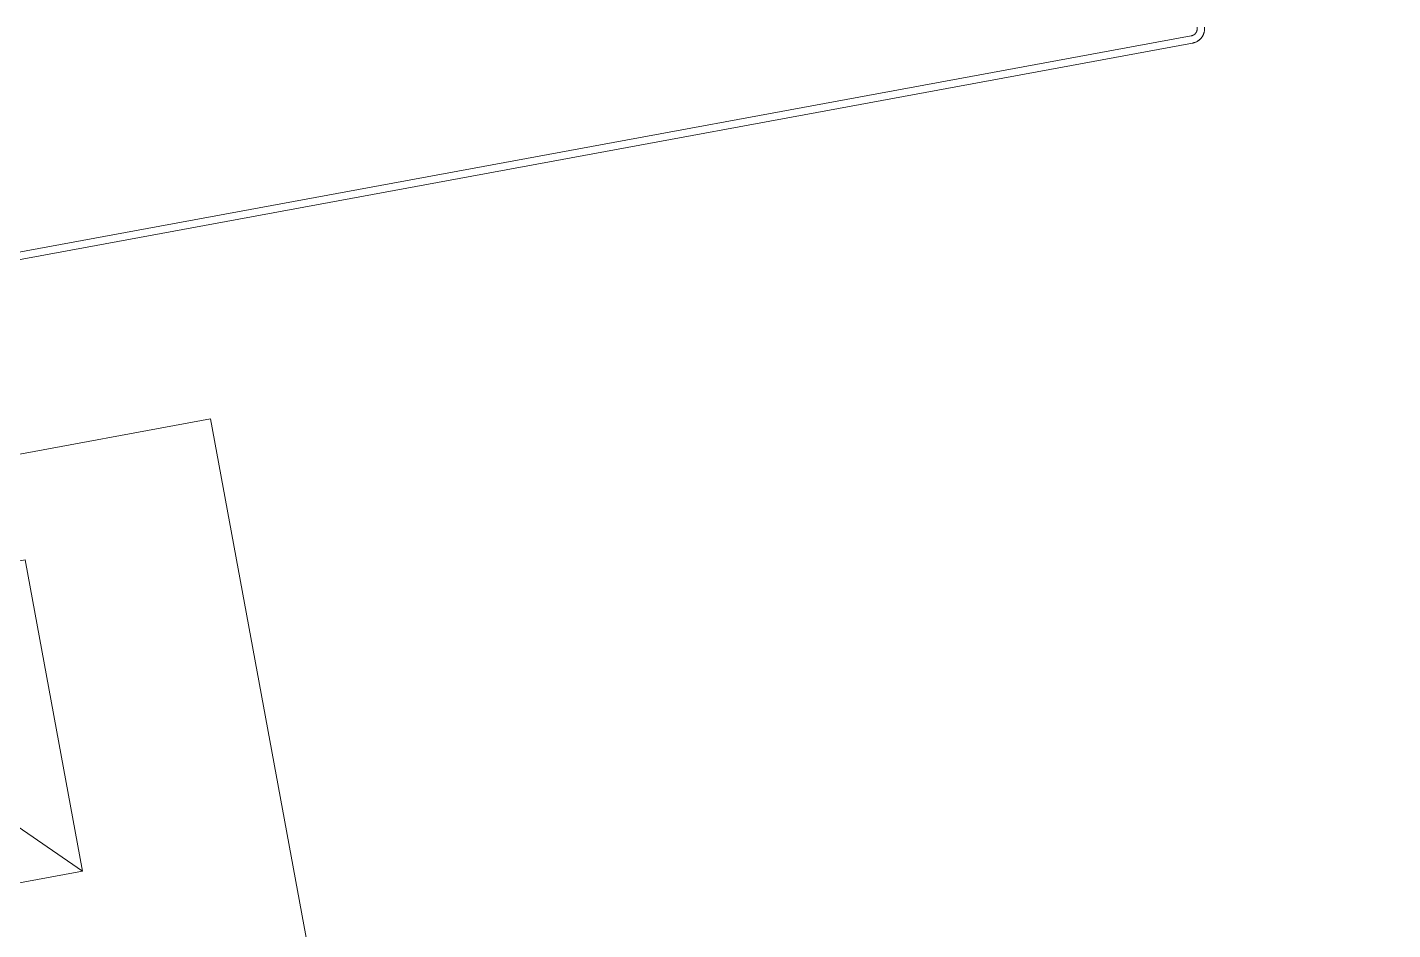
# Model space of a CAD drawing. Header units: millimetres. Extents: x -159872 to 386485, y -250577 to 158966.
# Drawn here: x 177964.8 to 178095, y 3571.5 to 3657.5 of the extents above; entities that cross this region are included whole.
import ezdxf

# ---------------------------------------------------------------- set-up
doc = ezdxf.new("R2010")
doc.units = ezdxf.units.MM
doc.layers.get('0').update_dxf_attribs({"lineweight": 25})
doc.layers.add('LDS-equipment-kitchen equipment', color=3, linetype='Continuous', lineweight=13)

# ---------------------------------------------------------------- blocks, each defined once
blk = doc.blocks.new('Group-199')
at = {"layer": 'LDS-equipment-kitchen equipment', "linetype": 'Continuous', "lineweight": 5, "flags": 128}
blk.add_lwpolyline([(116919.93, 38328.06), (117608.31, 38455.12), (117308.8, 40077.71), (116620.43, 39950.65), (116919.93, 38328.06)], dxfattribs=at)
at = {"layer": 'LDS-equipment-kitchen equipment', "lineweight": 5, "flags": 128}
blk.add_lwpolyline([(117296.6, 40034.59), (117291.12, 40064.28), (117261.43, 40058.8), (117266.91, 40029.11), (117296.6, 40034.59), (117261.43, 40058.8)], dxfattribs=at)
blk = doc.blocks.new('A$C73be1ed8')
at = {"transparency": 33554687}
for points in [[(674.3, 1476.38, 0), (674.3, 689.84, 0)], [(675, 1476.38, 0), (675, 689.84, 0)]]:
    blk.add_polyline3d(points, dxfattribs=at)
for points in [[(675, 689.84, 0), (675, 689.8, 0), (675, 689.77, 0), (675, 689.73, 0), (674.99, 689.7, 0), (674.99, 689.67, 0), (674.98, 689.63, 0), (674.98, 689.6, 0), (674.97, 689.56, 0), (674.97, 689.53, 0), (674.96, 689.5, 0), (674.95, 689.46, 0), (674.94, 689.43, 0), (674.93, 689.4, 0), (674.92, 689.37, 0), (674.91, 689.33, 0), (674.89, 689.3, 0), (674.88, 689.27, 0), (674.87, 689.24, 0), (674.85, 689.21, 0), (674.83, 689.18, 0), (674.82, 689.15, 0), (674.8, 689.12, 0), (674.78, 689.09, 0), (674.76, 689.06, 0), (674.74, 689.03, 0), (674.72, 689, 0), (674.7, 688.98, 0), (674.68, 688.95, 0), (674.66, 688.92, 0), (674.64, 688.9, 0), (674.61, 688.87, 0), (674.59, 688.85, 0), (674.57, 688.82, 0), (674.54, 688.8, 0), (674.51, 688.78, 0), (674.49, 688.76, 0), (674.46, 688.73, 0), (674.43, 688.71, 0), (674.41, 688.69, 0), (674.38, 688.67, 0), (674.35, 688.66, 0), (674.32, 688.64, 0), (674.29, 688.62, 0), (674.26, 688.6, 0), (674.23, 688.59, 0), (674.2, 688.57, 0), (674.17, 688.56, 0), (674.14, 688.54, 0), (674.1, 688.53, 0), (674.07, 688.52, 0), (674.04, 688.51, 0), (674.01, 688.5, 0), (673.97, 688.49, 0), (673.94, 688.48, 0), (673.91, 688.47, 0), (673.87, 688.46, 0), (673.84, 688.46, 0), (673.81, 688.45, 0), (673.77, 688.45, 0), (673.74, 688.44, 0), (673.7, 688.44, 0)], [(674.3, 689.84, 0), (674.3, 689.82, 0), (674.3, 689.8, 0), (674.3, 689.79, 0), (674.3, 689.77, 0), (674.29, 689.75, 0), (674.29, 689.74, 0), (674.29, 689.72, 0), (674.29, 689.7, 0), (674.28, 689.68, 0), (674.28, 689.67, 0), (674.27, 689.65, 0), (674.27, 689.63, 0), (674.26, 689.62, 0), (674.26, 689.6, 0), (674.25, 689.59, 0), (674.25, 689.57, 0), (674.24, 689.55, 0), (674.23, 689.54, 0), (674.23, 689.52, 0), (674.22, 689.51, 0), (674.21, 689.49, 0), (674.2, 689.48, 0), (674.19, 689.46, 0), (674.18, 689.45, 0), (674.17, 689.43, 0), (674.16, 689.42, 0), (674.15, 689.41, 0), (674.14, 689.39, 0), (674.13, 689.38, 0), (674.12, 689.37, 0), (674.11, 689.36, 0), (674.09, 689.34, 0), (674.08, 689.33, 0), (674.07, 689.32, 0), (674.06, 689.31, 0), (674.04, 689.3, 0), (674.03, 689.29, 0), (674.02, 689.28, 0), (674, 689.27, 0), (673.99, 689.26, 0), (673.97, 689.25, 0), (673.96, 689.24, 0), (673.95, 689.23, 0), (673.93, 689.22, 0), (673.91, 689.21, 0), (673.9, 689.21, 0), (673.88, 689.2, 0), (673.87, 689.19, 0), (673.85, 689.18, 0), (673.84, 689.18, 0), (673.82, 689.17, 0), (673.8, 689.17, 0), (673.79, 689.16, 0), (673.77, 689.16, 0), (673.75, 689.15, 0), (673.74, 689.15, 0), (673.72, 689.15, 0), (673.7, 689.15, 0), (673.69, 689.14, 0), (673.67, 689.14, 0), (673.65, 689.14, 0), (673.63, 689.14, 0), (673.62, 689.14, 0), (673.6, 689.14, 0)]]:
    blk.add_polyline3d(points)

msp = doc.modelspace()

# ---------------------------------------------------------------- block references
at = {"layer": 'LDS-equipment-kitchen equipment', "xscale": -1, "rotation": 100.4582459913295}
msp.add_blockref('A$C73be1ed8', (178631.73576, 4445.00837, 0), dxfattribs=at)
at = {"layer": 'LDS-equipment-kitchen equipment'}
msp.add_blockref('Group-199', (60673.51323, -36457.51522), dxfattribs=at)

doc.saveas('drawing.dxf')
